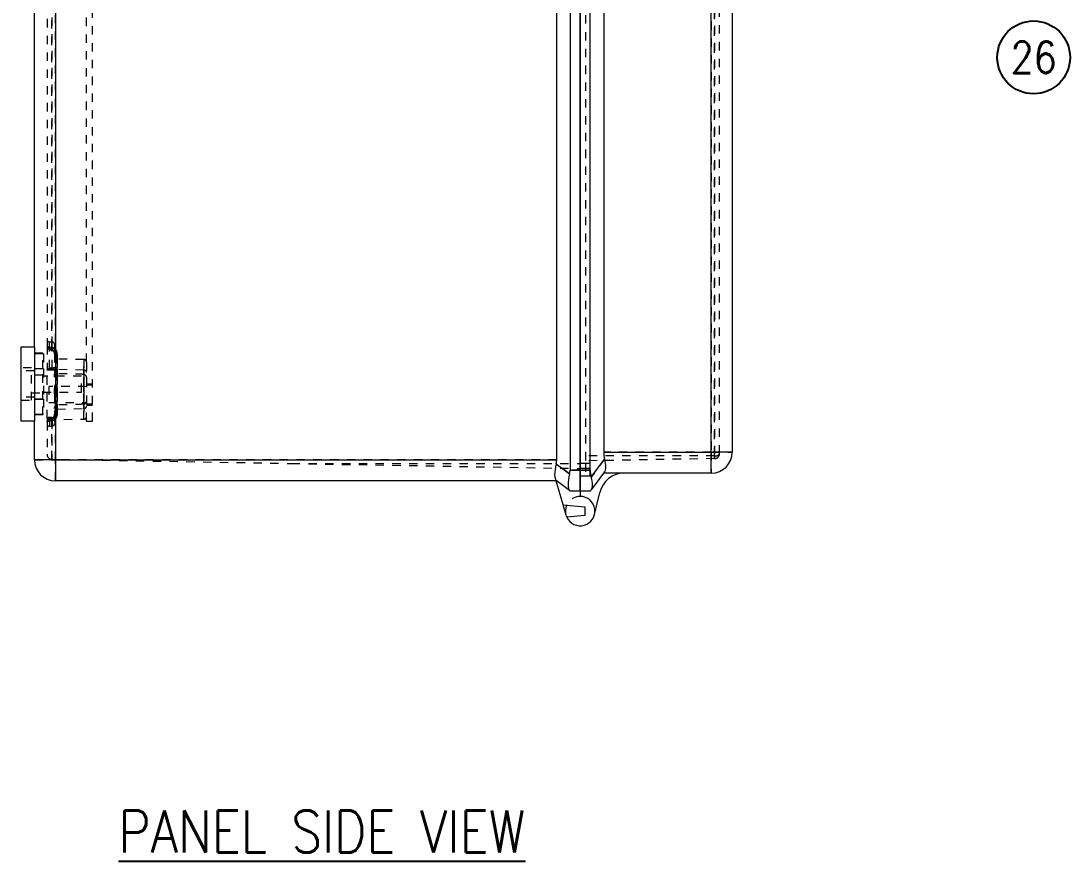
# Model space of a CAD drawing. Header units: inches. Extents: x -1 to 303, y -2 to 61.
# Drawn here: x -0.63 to 11.86, y 22.14 to 32.14 of the extents above; entities that cross this region are included whole.
import ezdxf
from ezdxf.enums import TextEntityAlignment as Align

# ---------------------------------------------------------------- set-up
doc = ezdxf.new("R2010")
doc.units = ezdxf.units.IN
doc.header["$LTSCALE"] = 0.75
doc.header["$MEASUREMENT"] = 0
doc.linetypes.add('HIDDEN', pattern=[0.1875, 0.125, -0.0625])
for name, color, linetype in [('BODY', 3, 'Continuous'), ('BOM_LAYER @ 4', 151, 'Continuous'), ('E-POWR-IDEN', 11, 'Continuous'), ('FRONT_DOOR', 1, 'Continuous'), ('PANEL', 150, 'Continuous')]:
    doc.layers.add(name, color=color, linetype=linetype)
doc.styles.add('Note', font='romans.shx', dxfattribs={"width": 0.75})
doc.styles.add('ROMANS', font='romans.shx', dxfattribs={"width": 0.85})

# ---------------------------------------------------------------- blocks, each defined once
blk = doc.blocks.new('Anno_Circle')
at = {"color": 0, "linetype": 'ByBlock', "lineweight": -2}
blk.add_circle((0, 0), 1.155, dxfattribs=at)
at = {"color": 0, "linetype": 'ByBlock', "lineweight": -2, "style": 'Note', "width": 0.85}
blk.add_attdef('ID', text='', height=1, dxfattribs=at).set_placement((0, 0), align=Align.MIDDLE)

msp = doc.modelspace()

# ---------------------------------------------------------------- linework, layer by layer
at = {"layer": 'BODY', "linetype": 'Continuous', "lineweight": 15}
for p, q in [((5.9087913, 38.8124668), (5.9087913, 26.796858)), ((6.0287914, 38.8403995), (6.0287914, 26.7947633)), ((-0.2212085, 38.5054472), (-0.2212085, 26.9174647)), ((5.7487915, 26.9174647), (5.7487915, 38.5054472)), ((-0.4712087, 28.2598015), (-0.4712087, 37.3798011)), ((-0.4712087, 28.2598015), (-0.6312087, 28.2598015)), ((-0.6312087, 28.2598015), (-0.6312087, 27.3798014)), ((-0.4712087, 28.2598015), (-0.4712087, 27.3798014)), ((-0.4712087, 27.3798014), (-0.6312087, 27.3798014)), ((-0.4712087, 26.9174647), (-0.4712087, 27.3798014)), ((-0.2212085, 26.9174647), (-0.4712087, 26.9174647)), ((-0.2212085, 26.9174647), (-0.2212085, 26.6674646)), ((-0.2212085, 26.9174647), (5.7487915, 26.9174647)), ((5.7431118, 26.8714034), (5.9029857, 26.7509299)), ((5.9087913, 26.796858), (6.0287914, 26.7947633)), ((6.0287914, 26.7947633), (6.0287914, 26.5448013)), ((5.7487915, 26.6674646), (-0.2212085, 26.6674646)), ((5.9029857, 26.551271), (5.7431118, 26.6717446)), ((5.8255169, 26.3825726), (5.7443314, 26.6674646)), ((6.0287914, 26.5448013), (5.9087913, 26.546896)), ((6.0287914, 26.5448013), (6.0287914, 26.4828014)), ((5.8255169, 26.3825726), (6.0857915, 26.3598014)), ((5.8604916, 26.2598413), (5.8255169, 26.3825726)), ((6.0857915, 26.2558015), (5.8688333, 26.2368202)), ((6.0857915, 26.3598014), (6.0857915, 26.2558015))]:
    msp.add_line(p, q, dxfattribs=at)
at = {"layer": 'BODY', "linetype": 'HIDDEN', "lineweight": 0}
for p, q in [((-0.2212085, 26.9174647), (-0.2212085, 38.5054472)), ((6.0907913, 38.4112372), (6.0907913, 26.8748013)), ((-0.3212085, 37.3664517), (-0.3212085, 28.2729506)), ((-0.2622557, 28.2533072), (-0.2622557, 37.3860848)), ((-0.2622557, 37.3860848), (-0.2622557, 28.2533072)), ((-0.3212085, 28.2729506), (-0.3212085, 27.9872056)), ((-0.2612085, 28.3199981), (-0.2912085, 28.3199981)), ((-0.2912085, 28.0083922), (-0.2912085, 28.3198183)), ((-0.2912085, 28.0083922), (-0.2912085, 28.3198183)), ((-0.2617322, 28.2533007), (-0.2622557, 28.2533072)), ((-0.2617322, 28.2533007), (-0.2622557, 28.2533072)), ((-0.2612085, 28.0078531), (-0.2612085, 28.3186347)), ((-0.2612085, 28.0078531), (-0.2612085, 28.3186347)), ((-0.2312087, 28.2899981), (-0.2312087, 28.176524)), ((-0.3712087, 28.1864189), (-0.4712087, 28.1864189)), ((-0.3612085, 28.180068), (-0.4712087, 28.180068)), ((-0.3712087, 28.0031102), (-0.3712087, 28.1864189)), ((-0.3612085, 28.180068), (-0.3612085, 27.9999346)), ((-0.2621116, 28.2233157), (-0.2620905, 28.2233154)), ((-0.2621011, 28.2233095), (-0.2615778, 28.223303)), ((-0.2612086, 28.2287742), (-0.2617322, 28.2287802)), ((-0.2612086, 28.2287742), (-0.2617322, 28.2287802)), ((-0.261588, 28.2233092), (-0.2615763, 28.223303)), ((-0.2017323, 28.176524), (-0.2312087, 28.176524)), ((-0.2312087, 28.176524), (-0.2312087, 27.9371975)), ((-0.2312087, 28.176524), (-0.2017323, 28.176524)), ((-0.2017323, 27.4634723), (-0.2017323, 28.176524)), ((-0.2017323, 28.176524), (-0.2017323, 27.4634723)), ((0.119315, 28.1123088), (-0.2017323, 28.1179128)), ((-0.2017323, 27.5230549), (-0.2017323, 28.1177154)), ((-0.2017323, 28.1177154), (-0.2017323, 27.5230549)), ((0.119315, 28.1119612), (0.119315, 27.5282912)), ((0.119315, 27.5282912), (0.119315, 28.1119612)), ((-0.5062085, 28.0123014), (-0.6312087, 28.0123014)), ((-0.5062085, 27.6273015), (-0.5062085, 28.0123014)), ((-0.3712087, 28.0031102), (-0.4712087, 28.0031102)), ((-0.3612085, 27.9999346), (-0.4712087, 27.9999346)), ((-0.3712087, 27.6364927), (-0.3712087, 28.0031102)), ((-0.3612085, 27.9999346), (-0.3612085, 27.6396683)), ((-0.3212085, 27.4113033), (-0.3212085, 27.9872056)), ((-0.2034946, 27.9929434), (-0.2035709, 27.9929449)), ((0.119315, 27.9873088), (-0.2034946, 27.9929434)), ((-0.2017323, 27.992746), (-0.2017323, 27.9437162)), ((-0.2017323, 27.9437162), (-0.2017323, 27.992746)), ((0.119315, 27.4030352), (0.119315, 27.9867052)), ((0.119315, 27.9867052), (0.119315, 27.4030352)), ((0.1487914, 28.0823134), (0.1487914, 27.5576831)), ((-0.4712087, 27.9758015), (-0.6312087, 27.9758015)), ((-0.3612085, 27.9248014), (-0.5062085, 27.9248014)), ((0.0887913, 27.9148015), (-0.3712087, 27.9148015)), ((0.0887913, 27.7248014), (0.0887913, 27.9148015)), ((-0.3012087, 27.7899981), (-0.3012087, 27.5999983)), ((0.1487914, 27.7899981), (-0.3012087, 27.7899981)), ((-0.4712087, 27.6638014), (-0.6312087, 27.6638014)), ((-0.6312087, 27.6273015), (-0.5062085, 27.6273015)), ((-0.5062085, 27.7148015), (-0.3612085, 27.7148015)), ((-0.3612085, 27.6396683), (-0.4712087, 27.6396683)), ((-0.3712087, 27.6364927), (-0.4712087, 27.6364927)), ((-0.3712087, 27.7248014), (0.0887913, 27.7248014)), ((-0.3712087, 27.453184), (-0.3712087, 27.6364927)), ((-0.3612085, 27.6396683), (-0.3612085, 27.4595349)), ((-0.2312087, 27.702799), (-0.2312087, 27.4634723)), ((-0.3012087, 27.5999983), (0.1487914, 27.5999983)), ((-0.2017323, 27.5712801), (-0.2017323, 27.4479628)), ((-0.2017323, 27.4479628), (-0.2017323, 27.5712801)), ((-0.2017323, 27.5220837), (0.119315, 27.5276875)), ((-0.3612085, 27.4595349), (-0.4712087, 27.4595349)), ((-0.3712087, 27.453184), (-0.4712087, 27.453184)), ((-0.3212085, 27.4113033), (-0.3212085, 27.3670459)), ((-0.3212085, 27.3949982), (0.119315, 27.4026876)), ((-0.3212085, 27.3670459), (-0.3212085, 26.984603)), ((-0.2615699, 27.4205575), (-0.3090057, 27.4199911)), ((-0.2912085, 27.4144686), (-0.2912085, 27.3203868)), ((-0.2912085, 27.4144686), (-0.2912085, 27.3203868)), ((-0.2622557, 27.3866892), (-0.2617322, 27.3866957)), ((-0.2622557, 27.3866892), (-0.2617322, 27.3866957)), ((-0.2622557, 26.924612), (-0.2622557, 27.3866891)), ((-0.2622557, 27.3866891), (-0.2622557, 26.924612)), ((-0.2621116, 27.4166806), (-0.2620905, 27.4166812)), ((-0.2615778, 27.4166935), (-0.2621011, 27.4166871)), ((-0.2617322, 27.4112161), (-0.2612086, 27.4112222)), ((-0.2617322, 27.4112161), (-0.2612086, 27.4112222)), ((-0.261588, 27.4166871), (-0.261574, 27.4166929)), ((-0.2612085, 27.4148095), (-0.2612085, 27.3200079)), ((-0.2612085, 27.4148095), (-0.2612085, 27.3200079)), ((-0.2017323, 27.4634723), (-0.2312087, 27.4634723)), ((-0.2312087, 27.4634723), (-0.2312087, 27.3499982)), ((-0.2312087, 27.4634723), (-0.2017323, 27.4634723)), ((-0.2912085, 27.3199982), (-0.2612085, 27.3199982)), ((-0.4712087, 26.9174647), (-0.2212085, 26.9174647)), ((-0.2622557, 26.924612), (2.5913937, 26.8748013)), ((-0.2212085, 26.6674646), (-0.2212085, 26.9174647)), ((5.7487915, 26.9174647), (-0.2212085, 26.9174647)), ((2.5913937, 26.8748013), (6.0287914, 26.8148013)), ((2.5913937, 26.8748013), (6.0287914, 26.8748013)), ((2.5913937, 26.8748013), (6.0287914, 26.8748013)), ((5.9029857, 26.7509299), (5.7431118, 26.8714034)), ((6.0907913, 26.8748013), (6.0287914, 26.8748013)), ((6.0907913, 26.8748013), (6.0287914, 26.8748013)), ((6.0907913, 26.8748013), (6.0287914, 26.8748013)), ((6.0907913, 26.8748013), (6.0287914, 26.8748013)), ((6.0907913, 26.8748013), (6.0907913, 26.7248015)), ((6.0287914, 26.7947633), (5.9087913, 26.796858)), ((6.0907913, 26.8148013), (6.0287914, 26.8148013)), ((6.0907913, 26.7248015), (6.0287914, 26.7248015))]:
    msp.add_line(p, q, dxfattribs=at)
at = {"layer": 'BODY', "linetype": 'HIDDEN', "lineweight": 0, "flags": 128}
for points in [[(-0.3206615, 28.272774), (-0.3210437, 28.2692731), (-0.3167408, 28.2541068), (-0.307268, 28.2410847), (-0.291471, 28.2300646), (-0.2717194, 28.2240727), (-0.2620902, 28.2240636)], [(-0.2617321, 28.2287801), (-0.2619048, 28.2250313), (-0.2620647, 28.2233776), (-0.2621999, 28.2239413), (-0.2623005, 28.2266804), (-0.2623589, 28.2313925), (-0.2623709, 28.2377281), (-0.2623357, 28.245218), (-0.2622557, 28.2533072)], [(-0.2612085, 28.2287742), (-0.2613812, 28.2250252), (-0.2615411, 28.2233711), (-0.2616763, 28.2239346), (-0.261777, 28.226674), (-0.2618356, 28.2313858), (-0.2618476, 28.2377217), (-0.2618122, 28.2452116), (-0.2617321, 28.2533007)], [(-0.2616051, 28.2229678), (-0.2571042, 28.2227217), (-0.2495953, 28.2193082), (-0.2418953, 28.2119257), (-0.2350082, 28.1991221), (-0.2312745, 28.1796174), (-0.2313868, 28.1763855)], [(-0.2017323, 27.992746), (-0.20751, 27.9934104), (-0.2116982, 27.9946339)], [(-0.2621219, 27.4166513), (-0.2824793, 27.4134739), (-0.3005745, 27.404547), (-0.3155364, 27.3881651), (-0.3208712, 27.3723012), (-0.3204726, 27.3672173)], [(-0.2323428, 27.4595628), (-0.2337554, 27.4447285), (-0.2412251, 27.4289685), (-0.2496472, 27.420657), (-0.2573054, 27.4172315), (-0.2643803, 27.4168724), (-0.2668483, 27.4173673)], [(-0.2617321, 27.4112162), (-0.2619048, 27.4149649), (-0.2620647, 27.4166187), (-0.2621999, 27.4160552), (-0.2623005, 27.4133158), (-0.2623589, 27.4086038), (-0.2623709, 27.4022681), (-0.2623357, 27.3947785), (-0.2622557, 27.3866891)], [(-0.2612085, 27.4112223), (-0.2613812, 27.4149711), (-0.2615411, 27.4166252), (-0.2616763, 27.4160617), (-0.261777, 27.4133226), (-0.2618356, 27.4086105), (-0.2618476, 27.4022749), (-0.2618122, 27.394785), (-0.2617321, 27.3866955)], [(-0.2311339, 27.4233154), (-0.2311686, 27.4239009), (-0.22998, 27.4271721)]]:
    msp.add_lwpolyline(points, dxfattribs=at)
at = {"layer": 'BODY', "linetype": 'Continuous', "lineweight": 15, "flags": 128}
msp.add_lwpolyline([(5.9087913, 26.546896), (5.9081448, 26.5473832), (5.906207, 26.5488434), (5.9029857, 26.551271)], dxfattribs=at)
at = {"layer": 'BODY', "linetype": 'HIDDEN', "lineweight": 0}
for centre, radius, start, end in [((-0.2912086, 28.3499982), 0.03, 180, 270), ((-0.293231, 28.2753162), 0.0280774, 184.8331497, 274.13074078), ((-0.293231, 28.2753162), 0.0280774, 184.8331497, 274.13074078), ((0.163476, 28.2403555), 0.4259287, 178.25747839, 182.29280791), ((0.1637795, 28.240348), 0.4257087, 178.25643539, 182.29385091), ((-0.2612086, 28.2899982), 0.03, 0, 90), ((-0.2879778, 28.2277575), 0.0262656, 350.26309817, 2.23123483), ((-0.2849547, 28.2276228), 0.0237742, 349.5313017, 2.77612417), ((-0.2012086, 28.1479082), 0.03, 180, 269), ((0.1187914, 28.0823134), 0.03, 0, 89), ((-1.0774238, 28.0220776), 0.8163393, 357.71775693, 359.00158392), ((-1.0774238, 28.0220776), 0.8163393, 357.71775693, 359.00158392), ((-0.2012322, 28.0227269), 0.0299765, 180.00437047, 219.99406226), ((-0.2012334, 28.0227266), 0.0299753, 180.00376564, 221.44146313), ((-0.2031456, 28.0200848), 0.0271206, 197.41226216, 269.61216384), ((-0.2012115, 28.0227465), 0.030005, 219.9971859, 269.00540448), ((-0.2017247, 28.0219852), 0.0290751, 219.42099912, 266.97895356), ((0.1187914, 27.9573134), 0.03, 0, 89), ((-0.2012086, 27.4920882), 0.03, 91, 180), ((0.1187914, 27.557683), 0.03, 271, 0), ((-0.2932305, 27.3646798), 0.0280779, 85.87025661, 175.16585292), ((-0.2932305, 27.3646798), 0.0280779, 85.87025661, 175.16585292), ((0.1634617, 27.3996408), 0.4259144, 177.70712421, 181.74258948), ((-0.2880072, 27.4122371), 0.026295, 357.77495383, 9.73031146), ((0.1637823, 27.3996482), 0.4257114, 177.70616207, 181.74355163), ((-0.255249, 27.4189002), 0.0065143, 165.8337431, 185.60967397), ((-0.2546914, 27.4188731), 0.007067, 166.72441043, 184.94922506), ((-0.2855991, 27.4123403), 0.0244162, 357.37558354, 10.26887833), ((-0.203648, 27.4203305), 0.0276986, 86.03419973, 174.28273279), ((-0.2035331, 27.4199991), 0.0280216, 86.31534525, 170.07227892), ((0.1187914, 27.432683), 0.03, 271, 0), ((-0.2912086, 27.2899982), 0.03, 90, 180), ((-0.2612086, 27.3499982), 0.03, 270, 0), ((-0.2612086, 26.9846029), 0.06, 180, 269)]:
    msp.add_arc(centre, radius, start, end, dxfattribs=at)
at = {"layer": 'BODY', "linetype": 'Continuous', "lineweight": 15}
for centre, radius, start, end in [((-0.2212086, 26.9174647), 0.25, 180, 270), ((6.0287914, 26.3078014), 0.175, 203.92922871, 90), ((6.0287914, 26.3078014), 0.175, 195.90592831, 203.92922871)]:
    msp.add_arc(centre, radius, start, end, dxfattribs=at)
for centre, major_axis, ratio, start_param, end_param in [((5.8324402, 26.9174647), (0.0832901, 0.2489277), 0.2777020047, 1.8487516042, 3.0489408944), ((5.4170302, 26.9174647), (-0.3317612, 0), 0.7535540501, 2.9562891353, 3.1415926536), ((5.9943721, 26.7954403), (0.0852142, 0.24748), 0.2857351787, 1.8488277508, 3.0490170411), ((5.5691114, 26.8028632), (-0.3395434, 0.0130916), 0.7355975287, 2.9847959862, 3.1699472112)]:
    msp.add_ellipse(centre, major_axis=major_axis, ratio=ratio, start_param=start_param, end_param=end_param, dxfattribs=at)
at = {"layer": 'BODY', "linetype": 'HIDDEN', "lineweight": 0}
for points, knots in [([(-0.2622557, 28.2533072), (-0.2681281, 28.2535215), (-0.2796947, 28.2539438), (-0.2954338, 28.2567196), (-0.3087304, 28.2608376), (-0.3190068, 28.2664746), (-0.3204471, 28.2707111), (-0.3212085, 28.2729506)], [0, 0, 0, 0, 0.184641055, 0.363679301, 0.5497428529, 0.7619869816, 1, 1, 1, 1]), ([(-0.3212085, 28.2729506), (-0.3205405, 28.2707811), (-0.3197088, 28.2680804), (-0.3137546, 28.2635522), (-0.3081041, 28.2607975), (-0.2977381, 28.2574353), (-0.2854847, 28.2547165), (-0.2714381, 28.2534293), (-0.26355, 28.2533244), (-0.2622557, 28.2533072)], [0, 0, 0, 0, 0.2304444187, 0.2868696749, 0.5005546388, 0.5521034488, 0.7513784944, 0.9592057134, 1, 1, 1, 1]), ([(-0.2912085, 28.2473118), (-0.2908279, 28.2451999), (-0.2901093, 28.2412127), (-0.2850155, 28.2359224), (-0.2783941, 28.2320328), (-0.2705205, 28.2293913), (-0.2646766, 28.2289849), (-0.2617321, 28.2287801)], [0, 0, 0, 0, 0.2432460877, 0.4592339397, 0.6456201429, 0.8214377776, 1, 1, 1, 1]), ([(-0.2617321, 28.2287801), (-0.2623793, 28.2287964), (-0.2663426, 28.2288964), (-0.2734589, 28.2301391), (-0.2823539, 28.2339082), (-0.2896016, 28.2398785), (-0.2906575, 28.2447629), (-0.2912085, 28.2473118)], [0, 0, 0, 0, 0.0394249778, 0.2414142415, 0.4390560138, 0.7072672738, 1, 1, 1, 1]), ([(-0.2617321, 28.2533007), (-0.2585621, 28.2530751), (-0.2483866, 28.2523508), (-0.232233, 28.2449437), (-0.2160836, 28.2288695), (-0.2041203, 28.2054481), (-0.2025717, 28.1866904), (-0.2017323, 28.176524)], [0, 0, 0, 0, 0.0885336171, 0.2841899092, 0.4786641714, 0.7174433158, 1, 1, 1, 1]), ([(-0.2017323, 28.176524), (-0.2017596, 28.1782574), (-0.2019266, 28.1888447), (-0.2052552, 28.2067353), (-0.2152206, 28.2271541), (-0.2284494, 28.2416003), (-0.2441376, 28.2512154), (-0.2558617, 28.2526049), (-0.2617321, 28.2533007)], [0, 0, 0, 0, 0.0483729925, 0.2954476664, 0.5000710602, 0.6739514839, 0.8367445418, 1, 1, 1, 1]), ([(-0.2312087, 28.176524), (-0.2315944, 28.1835643), (-0.2322803, 28.1960854), (-0.2380035, 28.2118902), (-0.2452097, 28.2217992), (-0.2517206, 28.2263587), (-0.2567245, 28.2283391), (-0.2596124, 28.2286194), (-0.2612085, 28.2287742)], [0, 0, 0, 0, 0.3255364832, 0.5789649393, 0.7640911634, 0.8733777787, 0.9300201967, 1, 1, 1, 1]), ([(-0.2312087, 28.176524), (-0.2312224, 28.1777541), (-0.231304, 28.1850816), (-0.2328378, 28.1971145), (-0.2377007, 28.2109211), (-0.2441808, 28.2206945), (-0.2501302, 28.2254316), (-0.2557277, 28.2280515), (-0.2587263, 28.2284469), (-0.2612085, 28.2287742)], [0, 0, 0, 0, 0.0570660003, 0.3399135169, 0.5576905837, 0.7264682797, 0.8688645205, 0.8914498083, 1, 1, 1, 1]), ([(-0.3212085, 27.9872056), (-0.3208673, 27.9881346), (-0.3203864, 27.9894439), (-0.3178055, 27.9903505), (-0.3170559, 27.9906138)], [0, 0, 0, 0, 0.7095353902, 1, 1, 1, 1]), ([(-0.2912085, 28.0083922), (-0.291261, 28.008346), (-0.2939242, 28.0059993), (-0.3004781, 28.0005519), (-0.3098347, 27.9937557), (-0.3148813, 27.9915599), (-0.3170559, 27.9906138)], [0, 0, 0, 0, 0.0054850858, 0.2781962584, 0.6889798288, 1, 1, 1, 1]), ([(-0.3170559, 27.9906138), (-0.3034973, 27.9903578), (-0.285056, 27.9900097), (-0.2666147, 27.9896614), (-0.2617321, 27.9895692)], [0, 0, 0, 0, 0.7352311144, 1, 1, 1, 1]), ([(-0.2617321, 27.9895692), (-0.2666147, 27.9896614), (-0.285056, 27.9900097), (-0.3034973, 27.9903578), (-0.3170559, 27.9906138)], [0, 0, 0, 0, 0.2647688856, 1, 1, 1, 1]), ([(-0.2612085, 28.0078531), (-0.2660912, 28.0079408), (-0.2760912, 28.0081204), (-0.2860912, 28.0083002), (-0.2912085, 28.0083922)], [0, 0, 0, 0, 0.4882667188, 1, 1, 1, 1]), ([(-0.2912085, 28.0083922), (-0.2860912, 28.0083002), (-0.2760912, 28.0081204), (-0.2660912, 28.0079408), (-0.2612085, 28.0078531)], [0, 0, 0, 0, 0.5117332812, 1, 1, 1, 1]), ([(-0.2017323, 27.992746), (-0.2024627, 27.9928451), (-0.2038912, 27.9930388), (-0.2140611, 27.9918898), (-0.2276288, 27.9905788), (-0.2438667, 27.9895253), (-0.2557364, 27.9895545), (-0.2617321, 27.9895692)], [0, 0, 0, 0, 0.2218713015, 0.4339059347, 0.6254395421, 0.8108000652, 1, 1, 1, 1]), ([(-0.2617321, 27.9895692), (-0.2594814, 27.9895408), (-0.2503033, 27.9894249), (-0.2338486, 27.9900398), (-0.2163744, 27.9916232), (-0.204148, 27.9930355), (-0.2025319, 27.9928418), (-0.2017323, 27.992746)], [0, 0, 0, 0, 0.0714174734, 0.2912334861, 0.531907454, 0.7683990304, 1, 1, 1, 1]), ([(-0.2612085, 28.0078531), (-0.258676, 28.0078878), (-0.2556272, 28.0079296), (-0.2498699, 28.008877), (-0.243774, 28.0107137), (-0.237151, 28.0143661), (-0.2322558, 28.018729), (-0.2315668, 28.0213583), (-0.2312087, 28.0227246)], [0, 0, 0, 0, 0.132684315, 0.1597413841, 0.3283511831, 0.520765722, 0.7509679133, 1, 1, 1, 1]), ([(-0.2312087, 28.0227246), (-0.2316012, 28.0212946), (-0.2323789, 28.0184611), (-0.2381542, 28.0135612), (-0.2459108, 28.0098189), (-0.253139, 28.0082333), (-0.2577781, 28.0078106), (-0.2600803, 28.0078391), (-0.2612085, 28.0078531)], [0, 0, 0, 0, 0.2596993098, 0.5145696882, 0.7490294945, 0.8784930108, 0.9404590856, 1, 1, 1, 1]), ([(-0.2312087, 27.9855709), (-0.2312086, 27.9855012), (-0.2311998, 27.9814364), (-0.2300847, 27.9718836), (-0.2251, 27.9591899), (-0.2173023, 27.9499117), (-0.2095264, 27.9448266), (-0.2043364, 27.9440872), (-0.2017323, 27.9437162)], [0, 0, 0, 0, 0.0037948097, 0.2215746144, 0.5200238692, 0.7285127745, 0.8637856761, 1, 1, 1, 1]), ([(-0.2312087, 27.702799), (-0.2312087, 27.7029182), (-0.2311939, 27.722726), (-0.2282196, 27.8002867), (-0.2311632, 27.8798094), (-0.2312086, 27.9370783), (-0.2312087, 27.9371975)], [0, 0, 0, 0, 0.0015463451, 0.2569864497, 0.9984536549, 1, 1, 1, 1]), ([(0.119315, 27.9353237), (0.1218239, 27.9349684), (0.1268264, 27.9342601), (0.1342234, 27.9293999), (0.1418425, 27.9201395), (0.1475815, 27.9046721), (0.1487846, 27.8920027), (0.1487913, 27.8850661), (0.1487914, 27.8849915)], [0, 0, 0, 0, 0.11464661, 0.2285840585, 0.3991647208, 0.6697207699, 0.9964478803, 1, 1, 1, 1]), ([(0.1487914, 27.6300048), (0.1487913, 27.6299303), (0.1487846, 27.6229896), (0.1475815, 27.6103258), (0.1418425, 27.5948567), (0.1342234, 27.5855965), (0.1268264, 27.5807362), (0.121824, 27.5800281), (0.119315, 27.5796729)], [0, 0, 0, 0, 0.0035453565, 0.3302772901, 0.6008360962, 0.771417045, 0.8853546849, 1, 1, 1, 1]), ([(-0.2312087, 27.5294255), (-0.2312086, 27.5294951), (-0.2311998, 27.533563), (-0.2300847, 27.5431106), (-0.2250999, 27.555807), (-0.2173025, 27.5650845), (-0.2095264, 27.5701698), (-0.2043363, 27.5709092), (-0.2017323, 27.5712801)], [0, 0, 0, 0, 0.0037919842, 0.221575033, 0.5200222511, 0.7285137425, 0.8637854047, 1, 1, 1, 1]), ([(-0.3170559, 27.417577), (-0.3186454, 27.4160893), (-0.3209451, 27.4139368), (-0.3211464, 27.4119247), (-0.3212085, 27.4113033)], [0, 0, 0, 0, 0.6911695349, 1, 1, 1, 1]), ([(-0.3212085, 27.3670459), (-0.3205405, 27.3692154), (-0.3197088, 27.3719161), (-0.3137547, 27.3764443), (-0.3081041, 27.3791987), (-0.297738, 27.3825609), (-0.2854847, 27.3852803), (-0.2714381, 27.3865669), (-0.26355, 27.3866719), (-0.2622557, 27.3866891)], [0, 0, 0, 0, 0.2304445364, 0.2868698215, 0.5005540862, 0.5521029226, 0.7513786302, 0.9592056925, 1, 1, 1, 1]), ([(-0.2622557, 27.3866891), (-0.2681281, 27.3864748), (-0.2796947, 27.3860528), (-0.2954339, 27.383277), (-0.3087303, 27.3791585), (-0.3190068, 27.3735221), (-0.3204471, 27.3692855), (-0.3212085, 27.3670459)], [0, 0, 0, 0, 0.1846409396, 0.3636792449, 0.549743542, 0.7619869028, 1, 1, 1, 1]), ([(-0.2912085, 27.4144686), (-0.291261, 27.4144978), (-0.2938948, 27.4159612), (-0.300436, 27.4188915), (-0.3097971, 27.4209114), (-0.3148666, 27.4185827), (-0.3170559, 27.417577)], [0, 0, 0, 0, 0.0054914608, 0.2754525098, 0.6871106443, 1, 1, 1, 1]), ([(-0.2617321, 27.4182634), (-0.2666147, 27.4182028), (-0.285056, 27.4179738), (-0.3034973, 27.4177451), (-0.3170559, 27.417577)], [0, 0, 0, 0, 0.2647688377, 1, 1, 1, 1]), ([(-0.3170559, 27.417577), (-0.3034973, 27.4177451), (-0.285056, 27.4179738), (-0.2666147, 27.4182028), (-0.2617321, 27.4182634)], [0, 0, 0, 0, 0.7352311623, 1, 1, 1, 1]), ([(-0.2617321, 27.4112162), (-0.2623793, 27.4111999), (-0.2663427, 27.4111006), (-0.2734589, 27.4098569), (-0.2823538, 27.4060882), (-0.2896016, 27.400118), (-0.2906575, 27.3952337), (-0.2912085, 27.3926847)], [0, 0, 0, 0, 0.0394248591, 0.2414154768, 0.439057642, 0.7072666919, 1, 1, 1, 1]), ([(-0.2912085, 27.3926847), (-0.2908279, 27.3947967), (-0.2901093, 27.3987838), (-0.2850155, 27.4040742), (-0.278394, 27.4079634), (-0.2705205, 27.4106049), (-0.2646766, 27.4110114), (-0.2617321, 27.4112162)], [0, 0, 0, 0, 0.2432466705, 0.4592350399, 0.6456192939, 0.8214373498, 1, 1, 1, 1]), ([(-0.2017323, 27.4634723), (-0.2017596, 27.4617389), (-0.2019266, 27.4511516), (-0.2052552, 27.4332612), (-0.2152207, 27.4128425), (-0.2284493, 27.398396), (-0.2441376, 27.3887809), (-0.2558617, 27.3873913), (-0.2617321, 27.3866955)], [0, 0, 0, 0, 0.0483730253, 0.2954451861, 0.5000687185, 0.673951263, 0.8367444312, 1, 1, 1, 1]), ([(-0.2617321, 27.3866955), (-0.2585621, 27.3869213), (-0.2483866, 27.3876459), (-0.2322331, 27.3950528), (-0.2160835, 27.4111268), (-0.2041203, 27.4345482), (-0.2025717, 27.4533059), (-0.2017323, 27.4634723)], [0, 0, 0, 0, 0.0885340561, 0.2841906624, 0.478663334, 0.717442862, 1, 1, 1, 1]), ([(-0.2617321, 27.4182634), (-0.2594814, 27.4183231), (-0.2503032, 27.4185663), (-0.2338487, 27.4207926), (-0.2163745, 27.4267849), (-0.2041478, 27.4359553), (-0.2025319, 27.4439882), (-0.2017323, 27.4479628)], [0, 0, 0, 0, 0.071416769, 0.2912336786, 0.531905719, 0.7683931565, 1, 1, 1, 1]), ([(-0.2017323, 27.4479628), (-0.2024627, 27.4441468), (-0.2038911, 27.4366842), (-0.2140612, 27.4283532), (-0.2276288, 27.4226616), (-0.2438666, 27.4191124), (-0.2557364, 27.4185483), (-0.2617321, 27.4182634)], [0, 0, 0, 0, 0.2218737296, 0.4339068543, 0.6254405749, 0.8108011119, 1, 1, 1, 1]), ([(-0.2612085, 27.4112223), (-0.2587263, 27.4115497), (-0.2557277, 27.4119451), (-0.2501302, 27.4145649), (-0.2441806, 27.4193017), (-0.2377008, 27.4290755), (-0.2328377, 27.442882), (-0.231304, 27.4549148), (-0.2312224, 27.4622421), (-0.2312087, 27.4634723)], [0, 0, 0, 0, 0.108550536, 0.1311358955, 0.2735300499, 0.4423116636, 0.6600894211, 0.9429338187, 1, 1, 1, 1]), ([(-0.2312087, 27.4634723), (-0.2315944, 27.456432), (-0.2322803, 27.4439108), (-0.2380036, 27.4281061), (-0.2452095, 27.4181968), (-0.2517208, 27.4136381), (-0.2567244, 27.411657), (-0.2596124, 27.411377), (-0.2612085, 27.4112223)], [0, 0, 0, 0, 0.3255369699, 0.578965805, 0.7640923059, 0.8733767173, 0.9300207212, 1, 1, 1, 1]), ([(-0.2612085, 27.4148095), (-0.2600803, 27.4148395), (-0.2577781, 27.4149008), (-0.253139, 27.4151103), (-0.2459107, 27.4156246), (-0.2381543, 27.4168812), (-0.2323789, 27.4192422), (-0.2316012, 27.4217993), (-0.2312087, 27.4230899)], [0, 0, 0, 0, 0.0595405774, 0.1215061124, 0.2509695873, 0.4854326579, 0.7403025094, 1, 1, 1, 1]), ([(-0.2612085, 27.4148095), (-0.2586759, 27.4148877), (-0.2556269, 27.414982), (-0.2498702, 27.4153299), (-0.2437739, 27.4158954), (-0.2371511, 27.4172503), (-0.2322557, 27.4194575), (-0.2315668, 27.4218477), (-0.2312087, 27.4230899)], [0, 0, 0, 0, 0.132683237, 0.1597426264, 0.328352059, 0.520765409, 0.7509622794, 1, 1, 1, 1])]:
    msp.add_open_spline(points, degree=3, knots=knots, dxfattribs=at)
for points in [[(0.119315, 27.9353237), (-0.2017323, 27.9437162)], [(0.119315, 27.5796729), (-0.2017323, 27.5712801)]]:
    msp.add_open_spline(points, degree=1, dxfattribs=at)
at = {"layer": 'FRONT_DOOR', "linetype": 'Continuous', "lineweight": 15}
for p, q in [((6.0287914, 26.7947633), (6.0287914, 38.8403995)), ((6.1487915, 26.796858), (6.1487915, 38.8121729)), ((7.8387914, 38.6208091), (7.8387914, 27.0092233)), ((6.3087915, 38.53527), (6.3087915, 27.0092233)), ((7.5887913, 27.0092233), (7.5887913, 38.53527)), ((6.3087915, 27.0092233), (7.5887913, 27.0092233)), ((7.5887913, 26.7592232), (7.5887913, 27.0092233)), ((7.8387914, 27.0092233), (7.5887913, 27.0092233)), ((6.1600856, 26.7123379), (6.3199451, 26.9244785)), ((6.0287914, 26.7947633), (6.1487915, 26.796858)), ((6.0287914, 26.5448013), (6.0287914, 26.7947633)), ((6.3199451, 26.7740246), (6.1600856, 26.561884)), ((7.5887913, 26.7592232), (6.3087915, 26.7592232)), ((6.1487915, 26.546896), (6.0287914, 26.5448013)), ((6.1990131, 26.2671863), (6.261446, 26.5288489))]:
    msp.add_line(p, q, dxfattribs=at)
at = {"layer": 'FRONT_DOOR', "linetype": 'HIDDEN', "lineweight": 0}
for p, q in [((7.5887913, 38.53527), (7.5887913, 27.0092233)), ((7.6298384, 38.2843679), (7.6298384, 26.9648014)), ((7.6298384, 26.9648014), (7.6298384, 38.2843679)), ((7.6887913, 26.9927388), (7.6887913, 38.262323)), ((7.5887913, 27.0092233), (6.3087915, 27.0092233)), ((7.5887913, 27.0092233), (7.8387914, 27.0092233)), ((7.5887913, 27.0092233), (7.5887913, 26.7592232)), ((7.6298384, 26.9648014), (6.0287914, 26.9648014)), ((7.6298384, 26.9648014), (6.0287914, 26.9648014)), ((7.6298384, 26.9327478), (6.0287914, 26.9048014)), ((6.1487915, 26.8748013), (6.0287914, 26.8748013)), ((6.1487915, 26.8748013), (6.0287914, 26.8748013)), ((6.1487915, 26.8748013), (6.0287914, 26.8748013)), ((6.1487915, 26.8748013), (6.0287914, 26.8748013)), ((6.3199451, 26.9244785), (6.1600856, 26.7123379)), ((6.1487915, 26.8148013), (6.0287914, 26.8148013)), ((6.1487915, 26.796858), (6.0287914, 26.7947633)), ((6.1487915, 26.7248015), (6.1487915, 26.796858)), ((6.1487915, 26.7248015), (6.0287914, 26.7248015))]:
    msp.add_line(p, q, dxfattribs=at)
at = {"layer": 'FRONT_DOOR', "linetype": 'Continuous', "lineweight": 15, "flags": 128}
msp.add_lwpolyline([(6.1600856, 26.561884), (6.1538391, 26.5535945), (6.1500575, 26.5485762), (6.1487915, 26.546896)], dxfattribs=at)
at = {"layer": 'FRONT_DOOR', "linetype": 'Continuous', "lineweight": 15}
for centre, radius, start, end in [((7.5887914, 27.0092232), 0.25, 270, 0), ((6.5532546, 26.4592232), 0.3, 90, 166.58008938)]:
    msp.add_arc(centre, radius, start, end, dxfattribs=at)
at = {"layer": 'FRONT_DOOR', "linetype": 'HIDDEN', "lineweight": 0}
for start, end in [(156.07077129, 195.90592831), (90, 156.07077129)]:
    msp.add_arc((6.0287914, 26.3078014), 0.175, start, end, dxfattribs=at)
at = {"layer": 'FRONT_DOOR', "linetype": 'Continuous', "lineweight": 15}
for centre, major_axis, ratio, start_param, end_param in [((6.4971799, 27.0092232), (0, 0.25), 0.7535540501, 1.5707963268, 1.9166276933), ((6.184146, 27.0092232), (-0.1227866, 0.2462718), 0.3503136254, 3.3145083368, 4.1936419306), ((6.33972, 26.8002668), (0.0062362, 0.250016), 0.7632578904, 1.6034643801, 1.9491434534), ((6.0225137, 26.7947299), (-0.1243962, 0.2441413), 0.3579450426, 3.3144321902, 4.193565784)]:
    msp.add_ellipse(centre, major_axis=major_axis, ratio=ratio, start_param=start_param, end_param=end_param, dxfattribs=at)
at = {"layer": 'FRONT_DOOR', "linetype": 'HIDDEN', "lineweight": 0}
for points, knots in [([(7.6298384, 26.9648014), (7.6336737, 26.9649101), (7.6414924, 26.9651317), (7.6528699, 26.966854), (7.663612, 26.969582), (7.6746566, 26.9740361), (7.6858835, 26.9818232), (7.6877184, 26.9887113), (7.6887913, 26.9927388)], [0, 0, 0, 0, 0.1175654436, 0.2396744041, 0.3672356477, 0.501033454, 0.7082573809, 1, 1, 1, 1]), ([(7.6298384, 26.9327478), (7.6338755, 26.9330559), (7.6420507, 26.9336799), (7.6535132, 26.9376624), (7.663985, 26.9436485), (7.6757198, 26.9539956), (7.686433, 26.9705494), (7.6880048, 26.9853389), (7.6887913, 26.9927388)], [0, 0, 0, 0, 0.1237013579, 0.2504942817, 0.3715142459, 0.5009562977, 0.7503068559, 1, 1, 1, 1]), ([(7.6298384, 26.9648014), (7.6338755, 26.9649163), (7.6420506, 26.965149), (7.6535133, 26.9669408), (7.663985, 26.969705), (7.6757199, 26.9745195), (7.6864329, 26.9822893), (7.6880048, 26.989254), (7.6887913, 26.9927388)], [0, 0, 0, 0, 0.1237015124, 0.2504932931, 0.3715130625, 0.5009549058, 0.7503086738, 1, 1, 1, 1]), ([(7.6298384, 26.9648014), (7.6299012, 26.9606017), (7.6300269, 26.9522029), (7.6300738, 26.941609), (7.6300268, 26.9341962), (7.6299012, 26.9332306), (7.6298384, 26.9327478)], [0, 0, 0, 0, 0.2500126744, 0.4999962498, 0.7499700751, 1, 1, 1, 1]), ([(7.6298384, 26.9327478), (7.6299012, 26.9332306), (7.6300269, 26.9341961), (7.6300738, 26.9416085), (7.6300269, 26.9522027), (7.6299012, 26.9606016), (7.6298384, 26.9648014)], [0, 0, 0, 0, 0.2500165656, 0.4999994274, 0.7499822892, 1, 1, 1, 1])]:
    msp.add_open_spline(points, degree=3, knots=knots, dxfattribs=at)
at = {"layer": 'PANEL', "linetype": 'HIDDEN', "lineweight": 0}
for p, q in [((0.2207913, 27.3799982), (0.2207913, 38.2599981)), ((0.1487914, 28.0823134), (0.1487914, 37.5572892)), ((0.2207913, 27.8199981), (0.1487914, 27.8199981)), ((0.2207913, 27.8049981), (0.1487914, 27.8049981)), ((0.1487914, 27.5849983), (0.2207913, 27.5849983)), ((0.1487914, 27.5699983), (0.2207913, 27.5699983)), ((0.1487914, 27.3799982), (0.1487914, 27.5576831)), ((0.1487914, 27.3799982), (0.2207913, 27.3799982))]:
    msp.add_line(p, q, dxfattribs=at)

# ---------------------------------------------------------------- block references
at = {"layer": 'BOM_LAYER @ 4', "xscale": 0.375, "yscale": 0.375, "zscale": 0.375}
msp.add_blockref('Anno_Circle', (11.4293232, 31.7096064), dxfattribs=at).add_auto_attribs({'ID': '26'})

# ---------------------------------------------------------------- texts
at = {"layer": 'E-POWR-IDEN', "insert": (2.9530336, 22.2416465), "char_height": 0.5, "width": 30.538043819, "attachment_point": 8, "style": 'ROMANS'}
msp.add_mtext('{\\LPANEL SIDE VIEW}', dxfattribs=at)

doc.saveas('drawing.dxf')
